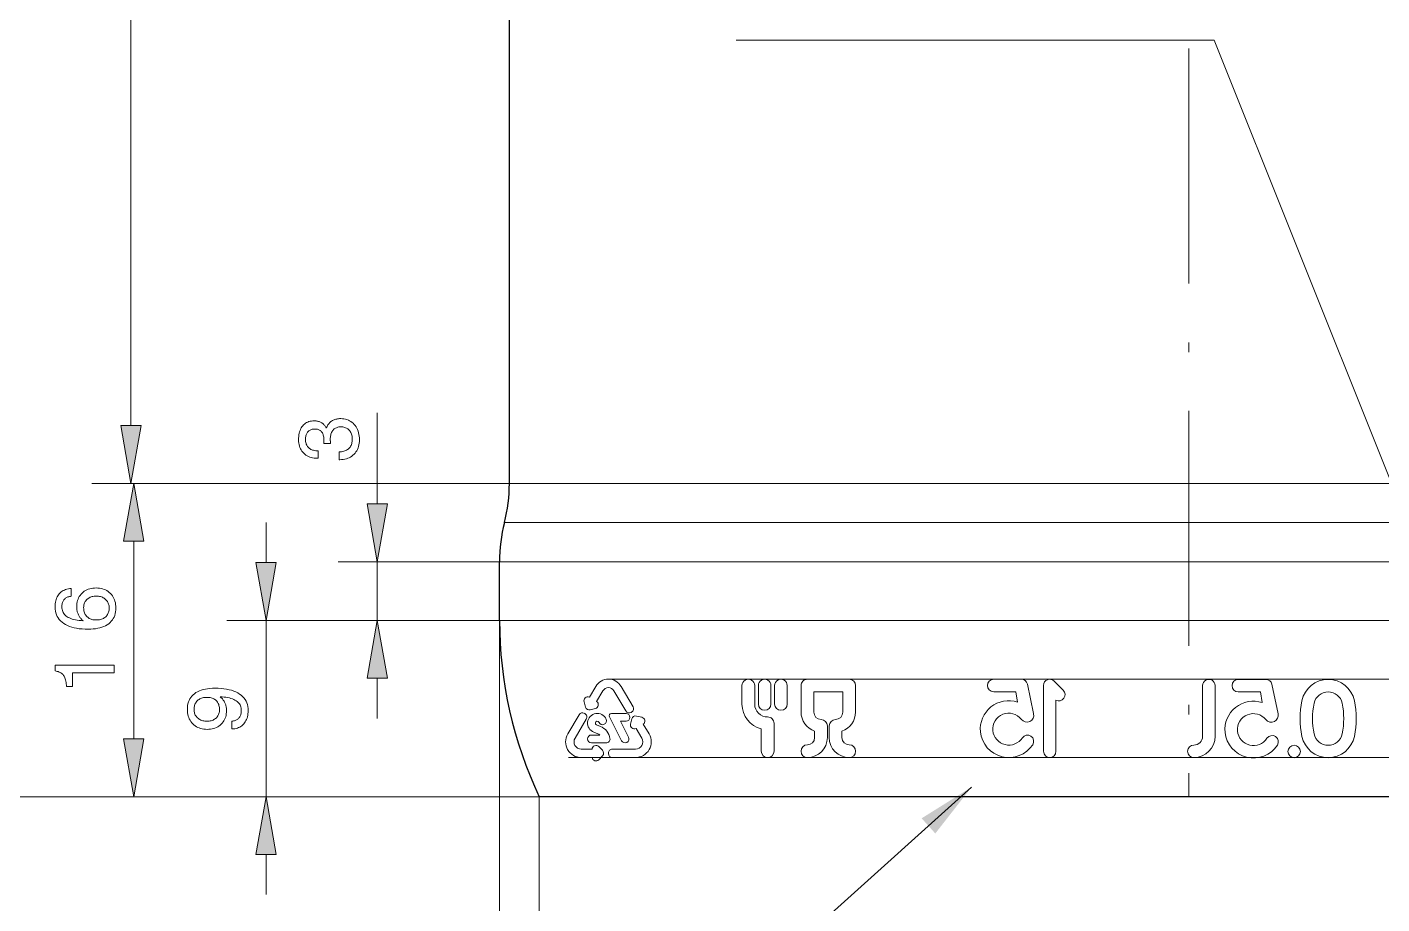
# Model space of a CAD drawing. Extents: x 0 to 594, y 0 to 575.
# Drawn here: x 67.7 to 136.9, y 127.9 to 172.7 of the extents above; entities that cross this region are included whole.
import ezdxf

# ---------------------------------------------------------------- set-up
doc = ezdxf.new("R2010")
doc.units = 0
doc.linetypes.add('DASHDOT', pattern=[18.5, 12, -3, 0.5, -3])

msp = doc.modelspace()

# ---------------------------------------------------------------- linework, layer by layer
at = {"color": 7, "linetype": 'DASHDOT', "lineweight": 13}
msp.add_line((127.071, 356.606), (127.071, 133.406), dxfattribs=at)
at = {"color": 7, "lineweight": 30}
for p, q in [((92.371, 149.406), (92.371, 255.406)), ((160.246, 133.406), (93.896, 133.406))]:
    msp.add_line(p, q, dxfattribs=at)
at = {"color": 7, "lineweight": 13}
for p, q in [((73.043, 152.36), (73.043, 252.452)), ((92.371, 149.406), (71.043, 149.406)), ((92.371, 149.406), (71.186, 149.406)), ((157.524, 149.406), (92.371, 149.406)), ((157.743, 147.406), (92.121, 147.406)), ((157.962, 145.406), (91.871, 145.406)), ((91.871, 142.406), (91.871, 98.242)), ((157.962, 142.406), (91.871, 142.406)), ((97.429, 139.41), (185.973, 139.41)), ((95.387, 135.406), (158.542, 135.406)), ((93.896, 133.406), (55.447, 133.406)), ((93.896, 133.406), (63.936, 133.406)), ((93.896, 133.406), (71.186, 133.406)), ((93.896, 133.406), (93.896, 111.001))]:
    msp.add_line(p, q, dxfattribs=at)
at = {"color": 7, "lineweight": 13, "ltscale": 0.116125}
msp.add_line((85.626, 148.36), (85.626, 153.005), dxfattribs=at)
at = {"color": 7, "lineweight": 13, "ltscale": 0.051139}
for p, q in [((79.944, 145.36), (79.944, 147.406)), ((85.626, 137.406), (85.626, 139.452)), ((79.944, 128.406), (79.944, 130.452))]:
    msp.add_line(p, q, dxfattribs=at)
at = {"color": 7, "lineweight": 13, "ltscale": 0.252279}
msp.add_line((73.186, 136.36), (73.186, 146.452), dxfattribs=at)
at = {"color": 7, "lineweight": 13, "ltscale": 0.206144}
for p, q in [((91.871, 145.406), (83.626, 145.406)), ((91.871, 142.406), (83.626, 142.406))]:
    msp.add_line(p, q, dxfattribs=at)
at = {"color": 7, "lineweight": 13, "ltscale": 0.075}
msp.add_line((85.626, 142.406), (85.626, 145.406), dxfattribs=at)
at = {"color": 7, "lineweight": 30, "ltscale": 0.075}
msp.add_line((91.871, 142.406), (91.871, 145.406), dxfattribs=at)
at = {"color": 7, "lineweight": 13, "ltscale": 0.348179}
msp.add_line((91.871, 142.406), (77.944, 142.406), dxfattribs=at)
at = {"color": 7, "lineweight": 13, "ltscale": 0.225}
msp.add_line((79.944, 133.406), (79.944, 142.406), dxfattribs=at)
at = {"color": 7, "lineweight": 13, "ltscale": 0.023697}
msp.add_line((104.252, 139.081), (104.252, 138.133), dxfattribs=at)
at = {"color": 7, "lineweight": 13, "ltscale": 0.023737}
msp.add_line((104.902, 138.131), (104.902, 139.081), dxfattribs=at)
at = {"color": 7, "lineweight": 13, "ltscale": 0.023682}
for p, q in [((105.09, 138.138), (105.09, 139.086)), ((105.731, 138.138), (105.731, 139.086)), ((105.919, 138.138), (105.919, 139.086)), ((106.56, 138.138), (106.56, 139.086))]:
    msp.add_line(p, q, dxfattribs=at)
at = {"color": 7, "lineweight": 13, "ltscale": 0.03401}
for p, q in [((107.269, 139.086), (107.269, 137.726)), ((110.052, 137.726), (110.052, 139.086))]:
    msp.add_line(p, q, dxfattribs=at)
at = {"color": 7, "lineweight": 13, "ltscale": 0.026785}
for p in [(107.589, 139.406), (109.732, 139.406)]:
    msp.add_line(p, (108.661, 139.406), dxfattribs=at)
at = {"color": 7, "lineweight": 13, "ltscale": 0.035206}
for p, q in [((117.108, 139.406), (118.516, 139.406)), ((129.601, 139.398), (131.009, 139.398))]:
    msp.add_line(p, q, dxfattribs=at)
at = {"color": 7, "lineweight": 13, "ltscale": 0.038516}
msp.add_line((118.827, 139.154), (119.147, 137.647), dxfattribs=at)
at = {"color": 7, "lineweight": 13, "ltscale": 0.084102}
msp.add_line((119.652, 135.724), (119.652, 139.088), dxfattribs=at)
at = {"color": 7, "lineweight": 13, "ltscale": 0.016542}
msp.add_line((120.195, 139.313), (120.663, 138.845), dxfattribs=at)
at = {"color": 7, "lineweight": 13, "ltscale": 0.064705}
for p, q in [((127.78, 139.08), (127.78, 136.492)), ((128.416, 139.08), (128.416, 136.492))]:
    msp.add_line(p, q, dxfattribs=at)
at = {"color": 7, "lineweight": 13, "ltscale": 0.038399}
msp.add_line((131.32, 139.146), (131.64, 137.644), dxfattribs=at)
at = {"color": 7, "lineweight": 13, "ltscale": 0.016057}
msp.add_line((96.456, 138.486), (96.782, 139.04), dxfattribs=at)
at = {"color": 7, "lineweight": 13, "ltscale": 0.016077}
msp.add_line((96.827, 138.267), (97.153, 138.821), dxfattribs=at)
at = {"color": 7, "lineweight": 13, "ltscale": 0.030061}
for p, q in [((98.315, 137.785), (97.705, 138.821)), ((98.687, 138.004), (98.077, 139.04))]:
    msp.add_line(p, q, dxfattribs=at)
at = {"color": 7, "lineweight": 13, "ltscale": 0.02588}
for p, q in [((107.919, 137.726), (107.919, 138.761)), ((109.402, 137.726), (109.402, 138.761))]:
    msp.add_line(p, q, dxfattribs=at)
at = {"color": 7, "lineweight": 13, "ltscale": 0.018535}
for q in [(107.919, 138.761), (109.402, 138.761)]:
    msp.add_line((108.661, 138.761), q, dxfattribs=at)
at = {"color": 7, "lineweight": 13, "ltscale": 0.028398}
for p, q in [((117.108, 138.77), (118.244, 138.77)), ((129.601, 138.762), (130.737, 138.762))]:
    msp.add_line(p, q, dxfattribs=at)
at = {"color": 7, "lineweight": 13, "ltscale": 0.01351}
msp.add_line((118.244, 138.77), (118.327, 138.236), dxfattribs=at)
at = {"color": 7, "lineweight": 13, "ltscale": 0.0139}
msp.add_line((130.737, 138.762), (130.822, 138.213), dxfattribs=at)
at = {"color": 7, "lineweight": 13, "ltscale": 0.006993}
msp.add_line((96.185, 138.248), (96.26, 137.979), dxfattribs=at)
at = {"color": 7, "lineweight": 13, "ltscale": 0.00674}
msp.add_line((96.765, 137.908), (96.504, 137.839), dxfattribs=at)
at = {"color": 7, "lineweight": 13, "ltscale": 0.000737358}
msp.add_line((98.616, 137.729), (98.591, 137.714), dxfattribs=at)
at = {"color": 7, "lineweight": 13, "ltscale": 0.065396}
msp.add_line((120.288, 135.724), (120.288, 138.34), dxfattribs=at)
at = {"color": 7, "lineweight": 13, "ltscale": 0.028417}
msp.add_line((95.353, 136.613), (95.93, 137.593), dxfattribs=at)
at = {"color": 7, "lineweight": 13, "ltscale": 0.028418}
msp.add_line((95.724, 136.394), (96.301, 137.374), dxfattribs=at)
at = {"color": 7, "lineweight": 13, "ltscale": 0.000769841}
msp.add_line((96.23, 137.648), (96.204, 137.664), dxfattribs=at)
at = {"color": 7, "lineweight": 13, "ltscale": 0.005236}
for p, q in [((97.023, 136.996), (96.828, 137.071)), ((96.881, 136.624), (96.686, 136.698))]:
    msp.add_line(p, q, dxfattribs=at)
at = {"color": 7, "lineweight": 13, "ltscale": 0.034206}
msp.add_line((97.479, 137.484), (98.103, 136.266), dxfattribs=at)
at = {"color": 7, "lineweight": 13, "ltscale": 0.018585}
msp.add_line((98.329, 137.658), (97.586, 137.658), dxfattribs=at)
at = {"color": 7, "lineweight": 13, "ltscale": 0.022791}
msp.add_line((98.042, 137.26), (98.458, 136.448), dxfattribs=at)
at = {"color": 7, "lineweight": 13, "ltscale": 0.007169}
msp.add_line((98.329, 137.26), (98.042, 137.26), dxfattribs=at)
at = {"color": 7, "lineweight": 13, "ltscale": 0.006743}
msp.add_line((98.557, 137.119), (98.623, 137.381), dxfattribs=at)
at = {"color": 7, "lineweight": 13, "ltscale": 0.006992}
msp.add_line((99.136, 137.463), (98.863, 137.527), dxfattribs=at)
at = {"color": 7, "lineweight": 13, "ltscale": 0.01442}
msp.add_line((99.506, 136.613), (99.213, 137.11), dxfattribs=at)
at = {"color": 7, "lineweight": 13, "ltscale": 0.035569}
msp.add_line((105.889, 137.154), (105.889, 135.731), dxfattribs=at)
at = {"color": 7, "lineweight": 13, "ltscale": 0.015001}
for p, q in [((108.612, 137.026), (108.612, 136.426)), ((108.709, 137.026), (108.709, 136.426))]:
    msp.add_line(p, q, dxfattribs=at)
at = {"color": 7, "lineweight": 13, "ltscale": 0.010677}
msp.add_line((96.566, 136.556), (96.993, 136.556), dxfattribs=at)
at = {"color": 7, "lineweight": 13, "ltscale": 0.014426}
msp.add_line((99.134, 136.394), (98.841, 136.892), dxfattribs=at)
at = {"color": 7, "lineweight": 13, "ltscale": 0.028414}
msp.add_line((105.239, 136.867), (105.239, 135.731), dxfattribs=at)
at = {"color": 7, "lineweight": 13, "ltscale": 0.008167}
for p, q in [((107.962, 136.752), (107.962, 136.426)), ((109.359, 136.752), (109.359, 136.426))]:
    msp.add_line(p, q, dxfattribs=at)
at = {"color": 7, "lineweight": 13, "ltscale": 0.013781}
msp.add_line((96.594, 135.837), (96.043, 135.837), dxfattribs=at)
at = {"color": 7, "lineweight": 13, "ltscale": 0.018667}
msp.add_line((97.312, 136.158), (96.566, 136.158), dxfattribs=at)
at = {"color": 7, "lineweight": 13, "ltscale": 0.006731}
msp.add_line((96.935, 135.965), (97.126, 135.775), dxfattribs=at)
at = {"color": 7, "lineweight": 13, "ltscale": 0.000770187}
msp.add_line((97.429, 135.606), (97.429, 135.637), dxfattribs=at)
at = {"color": 7, "lineweight": 13, "ltscale": 0.029653}
for p, q in [((98.816, 135.837), (97.629, 135.837)), ((98.816, 135.406), (97.629, 135.406))]:
    msp.add_line(p, q, dxfattribs=at)
at = {"color": 7, "lineweight": 13, "ltscale": 0.013762}
msp.add_line((96.593, 135.406), (96.043, 135.406), dxfattribs=at)
at = {"color": 7, "lineweight": 13, "ltscale": 0.006969}
msp.add_line((96.936, 135.293), (97.129, 135.494), dxfattribs=at)
at = {"color": 7, "lineweight": 13, "ltscale": 0.398804}
msp.add_line((93.896, 133.406), (77.944, 133.406), dxfattribs=at)
at = {"color": 7, "lineweight": 13}
for points in [[(141.285, 139.758), (128.373, 172.036), (103.947, 172.036)], [(115.972, 133.893), (87.82, 108.546), (50.572, 108.546)]]:
    msp.add_lwpolyline(points, dxfattribs=at)
for points in [[(72.522, 152.36), (73.043, 149.406), (73.564, 152.36)], [(83.685, 150.617), (83.685, 151.015), (83.747, 151.018), (83.806, 151.024), (83.862, 151.034), (83.916, 151.046), (83.966, 151.062), (84.014, 151.081), (84.058, 151.103), (84.1, 151.129), (84.139, 151.157), (84.176, 151.189), (84.209, 151.224), (84.238, 151.262), (84.264, 151.302), (84.287, 151.345), (84.306, 151.39), (84.322, 151.438), (84.334, 151.489), (84.343, 151.543), (84.348, 151.599), (84.35, 151.658), (84.348, 151.716), (84.343, 151.771), (84.335, 151.824), (84.324, 151.874), (84.31, 151.922), (84.293, 151.967), (84.272, 152.01), (84.248, 152.05), (84.221, 152.088), (84.191, 152.123), (84.159, 152.155), (84.123, 152.184), (84.086, 152.21), (84.046, 152.232), (84.004, 152.25), (83.959, 152.266), (83.912, 152.278), (83.863, 152.286), (83.811, 152.291), (83.757, 152.293), (83.708, 152.291), (83.661, 152.286), (83.617, 152.278), (83.574, 152.266), (83.534, 152.251), (83.496, 152.232), (83.46, 152.211), (83.427, 152.186), (83.395, 152.157), (83.366, 152.125), (83.339, 152.09), (83.316, 152.053), (83.295, 152.012), (83.276, 151.969), (83.261, 151.924), (83.248, 151.875), (83.238, 151.824), (83.231, 151.77), (83.227, 151.713), (83.226, 151.654), (83.226, 151.646), (83.226, 151.637), (83.226, 151.628), (83.226, 151.62), (83.226, 151.611), (83.227, 151.602), (83.227, 151.593), (83.227, 151.584), (83.228, 151.575), (83.228, 151.565), (83.228, 151.556), (83.229, 151.546), (83.229, 151.535), (83.23, 151.524), (83.231, 151.512), (83.231, 151.499), (83.232, 151.486), (83.233, 151.472), (83.233, 151.458), (83.234, 151.443), (82.895, 151.443), (82.895, 151.452), (82.896, 151.462), (82.896, 151.471), (82.896, 151.48), (82.897, 151.488), (82.897, 151.497), (82.897, 151.506), (82.898, 151.515), (82.898, 151.523), (82.898, 151.532), (82.898, 151.54), (82.898, 151.548), (82.899, 151.556), (82.899, 151.564), (82.899, 151.572), (82.899, 151.58), (82.899, 151.588), (82.899, 151.595), (82.899, 151.602), (82.899, 151.61), (82.898, 151.666), (82.894, 151.72), (82.889, 151.771), (82.881, 151.818), (82.87, 151.863), (82.858, 151.905), (82.843, 151.943), (82.826, 151.979), (82.806, 152.011), (82.784, 152.041), (82.76, 152.067), (82.733, 152.091), (82.704, 152.112), (82.673, 152.131), (82.639, 152.146), (82.603, 152.159), (82.564, 152.168), (82.523, 152.175), (82.479, 152.18), (82.433, 152.181), (82.389, 152.18), (82.346, 152.176), (82.306, 152.169), (82.268, 152.159), (82.232, 152.147), (82.198, 152.132), (82.166, 152.114), (82.136, 152.094), (82.109, 152.071), (82.083, 152.045), (82.06, 152.017), (82.039, 151.986), (82.021, 151.953), (82.005, 151.917), (81.991, 151.879), (81.98, 151.839), (81.972, 151.796), (81.966, 151.751), (81.962, 151.704), (81.961, 151.654), (81.963, 151.598), (81.967, 151.545), (81.976, 151.494), (81.987, 151.447), (82.001, 151.402), (82.019, 151.36), (82.04, 151.32), (82.065, 151.284), (82.092, 151.25), (82.123, 151.219), (82.157, 151.19), (82.194, 151.165), (82.234, 151.143), (82.277, 151.124), (82.324, 151.107), (82.373, 151.094), (82.425, 151.083), (82.48, 151.076), (82.538, 151.072), (82.6, 151.07), (82.6, 150.686), (82.57, 150.686), (82.484, 150.689), (82.401, 150.697), (82.322, 150.709), (82.246, 150.727), (82.174, 150.75), (82.106, 150.779), (82.041, 150.812), (81.98, 150.85), (81.922, 150.894), (81.868, 150.942), (81.818, 150.995), (81.774, 151.052), (81.735, 151.112), (81.701, 151.176), (81.672, 151.243), (81.649, 151.314), (81.63, 151.388), (81.617, 151.466), (81.609, 151.548), (81.607, 151.633), (81.609, 151.723), (81.615, 151.808), (81.626, 151.89), (81.641, 151.968), (81.66, 152.041), (81.683, 152.11), (81.711, 152.175), (81.743, 152.236), (81.779, 152.293), (81.82, 152.345), (81.864, 152.394), (81.912, 152.437), (81.963, 152.475), (82.017, 152.507), (82.075, 152.535), (82.136, 152.558), (82.2, 152.576), (82.268, 152.588), (82.34, 152.596), (82.414, 152.598), (82.457, 152.598), (82.498, 152.595), (82.539, 152.59), (82.578, 152.583), (82.616, 152.574), (82.652, 152.564), (82.687, 152.551), (82.721, 152.537), (82.754, 152.521), (82.785, 152.503), (82.815, 152.482), (82.844, 152.461), (82.871, 152.437), (82.897, 152.411), (82.921, 152.384), (82.943, 152.354), (82.965, 152.323), (82.984, 152.29), (83.002, 152.256), (83.019, 152.219), (83.038, 152.266), (83.059, 152.311), (83.081, 152.354), (83.106, 152.394), (83.133, 152.432), (83.161, 152.468), (83.192, 152.501), (83.224, 152.532), (83.259, 152.561), (83.295, 152.587), (83.334, 152.611), (83.374, 152.632), (83.416, 152.651), (83.459, 152.667), (83.505, 152.681), (83.552, 152.692), (83.6, 152.701), (83.651, 152.707), (83.703, 152.711), (83.757, 152.712), (83.842, 152.709), (83.923, 152.701), (84.001, 152.686), (84.076, 152.665), (84.147, 152.639), (84.214, 152.606), (84.278, 152.568), (84.339, 152.523), (84.397, 152.473), (84.451, 152.417), (84.5, 152.356), (84.545, 152.291), (84.584, 152.223), (84.618, 152.15), (84.647, 152.074), (84.67, 151.993), (84.689, 151.909), (84.702, 151.821), (84.71, 151.729), (84.712, 151.633), (84.709, 151.542), (84.701, 151.455), (84.688, 151.372), (84.669, 151.292), (84.644, 151.216), (84.614, 151.144), (84.579, 151.076), (84.538, 151.011), (84.492, 150.95), (84.44, 150.893), (84.384, 150.84), (84.324, 150.794), (84.261, 150.752), (84.194, 150.716), (84.123, 150.686), (84.049, 150.661), (83.971, 150.642), (83.889, 150.628), (83.804, 150.62), (83.715, 150.617)], [(73.707, 146.452), (73.186, 149.406), (72.665, 146.452)], [(85.105, 148.36), (85.626, 145.406), (86.147, 148.36)], [(79.423, 145.36), (79.944, 142.406), (80.465, 145.36)], [(69.998, 144.041), (69.998, 143.644), (69.952, 143.638), (69.909, 143.63), (69.868, 143.62), (69.828, 143.607), (69.792, 143.592), (69.757, 143.575), (69.725, 143.555), (69.694, 143.533), (69.666, 143.509), (69.641, 143.482), (69.617, 143.453), (69.596, 143.422), (69.578, 143.389), (69.562, 143.354), (69.548, 143.317), (69.537, 143.278), (69.528, 143.236), (69.522, 143.193), (69.519, 143.148), (69.517, 143.1), (69.52, 143.036), (69.528, 142.975), (69.542, 142.917), (69.56, 142.862), (69.585, 142.81), (69.614, 142.761), (69.65, 142.715), (69.69, 142.673), (69.736, 142.633), (69.787, 142.596), (69.844, 142.563), (69.906, 142.532), (69.974, 142.505), (70.048, 142.48), (70.127, 142.458), (70.211, 142.439), (70.301, 142.423), (70.397, 142.41), (70.498, 142.399), (70.605, 142.392), (70.573, 142.418), (70.543, 142.445), (70.515, 142.473), (70.488, 142.502), (70.462, 142.532), (70.438, 142.564), (70.416, 142.596), (70.395, 142.63), (70.376, 142.665), (70.358, 142.701), (70.342, 142.738), (70.328, 142.775), (70.315, 142.814), (70.305, 142.854), (70.295, 142.894), (70.288, 142.935), (70.282, 142.977), (70.278, 143.02), (70.275, 143.064), (70.274, 143.109), (70.277, 143.192), (70.285, 143.273), (70.299, 143.35), (70.318, 143.424), (70.342, 143.495), (70.372, 143.562), (70.408, 143.626), (70.449, 143.688), (70.495, 143.745), (70.547, 143.8), (70.604, 143.851), (70.663, 143.896), (70.727, 143.936), (70.793, 143.97), (70.864, 143.999), (70.937, 144.023), (71.015, 144.042), (71.095, 144.055), (71.179, 144.063), (71.267, 144.066), (71.355, 144.063), (71.439, 144.055), (71.52, 144.041), (71.598, 144.021), (71.672, 143.995), (71.743, 143.965), (71.811, 143.928), (71.875, 143.886), (71.936, 143.838), (71.993, 143.784), (72.046, 143.726), (72.094, 143.665), (72.136, 143.6), (72.172, 143.531), (72.203, 143.459), (72.228, 143.384), (72.248, 143.305), (72.262, 143.223), (72.27, 143.137), (72.273, 143.048), (72.269, 142.945), (72.258, 142.847), (72.24, 142.754), (72.214, 142.665), (72.182, 142.582), (72.141, 142.504), (72.094, 142.431), (72.039, 142.362), (71.977, 142.299), (71.908, 142.24), (71.832, 142.187), (71.749, 142.139), (71.66, 142.097), (71.565, 142.061), (71.463, 142.03), (71.354, 142.005), (71.239, 141.985), (71.118, 141.971), (70.99, 141.963), (70.856, 141.96), (70.699, 141.963), (70.548, 141.972), (70.406, 141.987), (70.27, 142.007), (70.142, 142.034), (70.021, 142.067), (69.907, 142.106), (69.8, 142.151), (69.701, 142.201), (69.609, 142.258), (69.525, 142.32), (69.45, 142.387), (69.384, 142.459), (69.326, 142.535), (69.278, 142.616), (69.238, 142.702), (69.207, 142.793), (69.185, 142.889), (69.172, 142.989), (69.167, 143.094), (69.17, 143.178), (69.176, 143.258), (69.187, 143.335), (69.202, 143.408), (69.222, 143.477), (69.246, 143.543), (69.274, 143.605), (69.306, 143.663), (69.343, 143.718), (69.384, 143.77), (69.43, 143.817), (69.479, 143.86), (69.531, 143.898), (69.587, 143.932), (69.646, 143.961), (69.71, 143.986), (69.776, 144.006), (69.847, 144.022), (69.921, 144.034)], [(71.271, 143.648), (71.214, 143.647), (71.159, 143.642), (71.106, 143.634), (71.056, 143.622), (71.008, 143.608), (70.962, 143.59), (70.919, 143.569), (70.878, 143.545), (70.84, 143.517), (70.803, 143.486), (70.77, 143.453), (70.74, 143.417), (70.714, 143.38), (70.691, 143.34), (70.672, 143.298), (70.656, 143.255), (70.644, 143.209), (70.635, 143.162), (70.63, 143.112), (70.628, 143.06), (70.63, 143.002), (70.635, 142.947), (70.644, 142.895), (70.656, 142.845), (70.672, 142.797), (70.691, 142.752), (70.713, 142.71), (70.739, 142.67), (70.768, 142.632), (70.801, 142.597), (70.837, 142.566), (70.876, 142.537), (70.917, 142.512), (70.96, 142.49), (71.006, 142.472), (71.055, 142.457), (71.106, 142.445), (71.16, 142.437), (71.217, 142.432), (71.276, 142.43), (71.335, 142.432), (71.391, 142.437), (71.445, 142.445), (71.497, 142.456), (71.546, 142.471), (71.593, 142.489), (71.637, 142.511), (71.678, 142.536), (71.717, 142.564), (71.754, 142.595), (71.788, 142.63), (71.818, 142.666), (71.844, 142.705), (71.867, 142.747), (71.887, 142.79), (71.903, 142.836), (71.915, 142.884), (71.924, 142.935), (71.929, 142.988), (71.931, 143.043), (71.929, 143.096), (71.924, 143.147), (71.915, 143.196), (71.902, 143.243), (71.886, 143.288), (71.866, 143.33), (71.842, 143.371), (71.815, 143.41), (71.784, 143.446), (71.749, 143.481), (71.711, 143.513), (71.671, 143.541), (71.629, 143.566), (71.585, 143.588), (71.538, 143.607), (71.489, 143.622), (71.438, 143.633), (71.385, 143.642), (71.329, 143.647)], [(86.147, 139.452), (85.626, 142.406), (85.105, 139.452)], [(72.186, 139.729), (70.053, 139.729), (70.053, 139.029), (69.747, 139.029), (69.745, 139.105), (69.739, 139.176), (69.732, 139.243), (69.721, 139.306), (69.708, 139.366), (69.693, 139.421), (69.675, 139.472), (69.654, 139.52), (69.631, 139.563), (69.605, 139.603), (69.576, 139.639), (69.544, 139.672), (69.508, 139.702), (69.47, 139.729), (69.427, 139.753), (69.382, 139.774), (69.333, 139.792), (69.281, 139.807), (69.226, 139.819), (69.167, 139.828), (69.167, 140.121), (72.186, 140.121)], [(78.202, 136.87), (78.202, 137.266), (78.246, 137.27), (78.288, 137.276), (78.329, 137.284), (78.367, 137.296), (78.403, 137.31), (78.437, 137.326), (78.469, 137.345), (78.5, 137.367), (78.528, 137.392), (78.554, 137.419), (78.578, 137.448), (78.6, 137.48), (78.619, 137.514), (78.635, 137.549), (78.649, 137.587), (78.661, 137.627), (78.669, 137.668), (78.676, 137.712), (78.679, 137.758), (78.681, 137.806), (78.678, 137.87), (78.67, 137.931), (78.657, 137.989), (78.638, 138.044), (78.614, 138.096), (78.584, 138.145), (78.549, 138.191), (78.509, 138.234), (78.463, 138.273), (78.412, 138.31), (78.355, 138.343), (78.293, 138.374), (78.225, 138.402), (78.152, 138.426), (78.073, 138.448), (77.988, 138.467), (77.898, 138.483), (77.802, 138.497), (77.7, 138.507), (77.593, 138.514), (77.625, 138.488), (77.655, 138.461), (77.684, 138.433), (77.712, 138.404), (77.737, 138.374), (77.761, 138.343), (77.784, 138.31), (77.805, 138.277), (77.824, 138.242), (77.842, 138.206), (77.858, 138.17), (77.872, 138.132), (77.885, 138.094), (77.896, 138.055), (77.905, 138.015), (77.913, 137.974), (77.918, 137.932), (77.923, 137.889), (77.925, 137.846), (77.926, 137.802), (77.923, 137.718), (77.915, 137.638), (77.901, 137.56), (77.882, 137.487), (77.858, 137.416), (77.828, 137.348), (77.792, 137.284), (77.751, 137.223), (77.705, 137.165), (77.653, 137.11), (77.597, 137.06), (77.537, 137.014), (77.474, 136.975), (77.407, 136.94), (77.337, 136.911), (77.263, 136.887), (77.186, 136.868), (77.105, 136.855), (77.021, 136.847), (76.933, 136.844), (76.845, 136.847), (76.76, 136.856), (76.679, 136.87), (76.601, 136.889), (76.526, 136.915), (76.455, 136.946), (76.388, 136.982), (76.323, 137.025), (76.262, 137.072), (76.205, 137.126), (76.152, 137.184), (76.104, 137.245), (76.062, 137.31), (76.026, 137.379), (75.995, 137.451), (75.97, 137.526), (75.95, 137.605), (75.936, 137.688), (75.928, 137.773), (75.925, 137.863), (75.929, 137.965), (75.94, 138.063), (75.958, 138.156), (75.984, 138.243), (76.016, 138.326), (76.057, 138.404), (76.104, 138.477), (76.159, 138.545), (76.221, 138.609), (76.29, 138.667), (76.366, 138.72), (76.449, 138.768), (76.538, 138.809), (76.633, 138.846), (76.735, 138.877), (76.844, 138.902), (76.959, 138.921), (77.08, 138.935), (77.208, 138.944), (77.342, 138.946), (77.501, 138.943), (77.652, 138.934), (77.795, 138.92), (77.932, 138.899), (78.06, 138.872), (78.182, 138.839), (78.296, 138.801), (78.402, 138.756), (78.501, 138.706), (78.592, 138.649), (78.676, 138.587), (78.75, 138.52), (78.816, 138.448), (78.873, 138.371), (78.921, 138.289), (78.961, 138.201), (78.991, 138.109), (79.013, 138.012), (79.026, 137.909), (79.031, 137.802), (79.028, 137.718), (79.022, 137.638), (79.01, 137.562), (78.995, 137.489), (78.974, 137.419), (78.95, 137.353), (78.92, 137.29), (78.886, 137.231), (78.848, 137.175), (78.805, 137.123), (78.759, 137.075), (78.709, 137.032), (78.656, 136.994), (78.6, 136.961), (78.542, 136.933), (78.48, 136.91), (78.415, 136.893), (78.347, 136.88), (78.276, 136.872)], [(76.929, 137.262), (76.986, 137.263), (77.041, 137.268), (77.093, 137.276), (77.143, 137.288), (77.191, 137.302), (77.236, 137.32), (77.279, 137.341), (77.319, 137.365), (77.358, 137.393), (77.394, 137.423), (77.427, 137.456), (77.456, 137.492), (77.482, 137.529), (77.505, 137.569), (77.524, 137.611), (77.54, 137.654), (77.552, 137.7), (77.561, 137.748), (77.566, 137.798), (77.568, 137.85), (77.566, 137.908), (77.561, 137.963), (77.552, 138.016), (77.54, 138.066), (77.525, 138.113), (77.506, 138.158), (77.483, 138.201), (77.458, 138.241), (77.428, 138.278), (77.396, 138.313), (77.36, 138.345), (77.322, 138.373), (77.281, 138.398), (77.238, 138.42), (77.192, 138.439), (77.144, 138.454), (77.093, 138.465), (77.039, 138.474), (76.983, 138.479), (76.925, 138.48), (76.866, 138.479), (76.809, 138.474), (76.755, 138.465), (76.703, 138.454), (76.654, 138.439), (76.607, 138.42), (76.563, 138.398), (76.521, 138.373), (76.482, 138.345), (76.445, 138.313), (76.411, 138.278), (76.381, 138.241), (76.354, 138.202), (76.331, 138.16), (76.311, 138.117), (76.295, 138.07), (76.283, 138.022), (76.274, 137.971), (76.269, 137.918), (76.267, 137.863), (76.269, 137.81), (76.274, 137.759), (76.283, 137.71), (76.296, 137.664), (76.312, 137.619), (76.332, 137.576), (76.356, 137.536), (76.384, 137.498), (76.415, 137.462), (76.449, 137.427), (76.487, 137.396), (76.527, 137.368), (76.569, 137.343), (76.613, 137.321), (76.66, 137.303), (76.709, 137.288), (76.761, 137.277), (76.815, 137.268), (76.871, 137.264)], [(72.665, 136.36), (73.186, 133.406), (73.707, 136.36)], [(80.465, 130.452), (79.944, 133.406), (79.423, 130.452)]]:
    msp.add_lwpolyline(points, close=True, dxfattribs=at)
msp.add_circle((132.453, 135.716), 0.318, dxfattribs=at)
at = {"color": 7, "lineweight": 30}
for centre, radius, start, end in [((84.246, 149.406), 8.125, 345.74998, 359.99999), ((99.996, 145.406), 8.125, 165.74998, 179.99999), ((112.884, 142.406), 21.013, 180.00016, 205.36061)]:
    msp.add_arc(centre, radius, start, end, dxfattribs=at)
at = {"color": 7, "lineweight": 13}
for centre, radius, start, end in [((97.429, 138.658), 0.752, 30.48816, 149.51183), ((104.577, 139.081), 0.325, 0.00001, 180.00001), ((105.411, 139.086), 0.32, 0, 180.00001), ((106.24, 139.086), 0.32, 0, 180.00001), ((107.589, 139.086), 0.32, 90, 180.00001), ((109.732, 139.086), 0.32, 0, 90), ((117.108, 139.088), 0.318, 90, 270), ((118.516, 139.088), 0.318, 12.00076, 90), ((119.97, 139.088), 0.318, 45, 180.00001), ((128.098, 139.08), 0.318, 0, 180.00001), ((129.601, 139.08), 0.318, 90, 270), ((131.009, 139.08), 0.318, 12.00076, 90), ((134.19, 138.031), 1.367, 11.78115, 168.21884), ((96.377, 138.302), 0.2, 66.99465, 195.68193), ((97.429, 138.658), 0.32, 30.48816, 149.51183), ((120.438, 138.62), 0.318, 241.86839, 45), ((134.19, 138.031), 0.731, 11.78115, 168.21884), ((96.453, 138.033), 0.2, 195.68193, 284.81927), ((96.714, 138.102), 0.2, 284.81927, 55.57967), ((98.488, 137.886), 0.2, 210.48817, 300.48816), ((98.514, 137.902), 0.2, 300.48816, 30.48816), ((105.555, 138.131), 1.303, 180.00001, 255.97328), ((105.555, 138.131), 0.653, 180.00001, 270.54084), ((105.411, 138.138), 0.32, 180.00001, 360), ((106.24, 138.138), 0.32, 180.00001, 360), ((108.299, 137.726), 1.03, 180.00001, 250.90648), ((108.299, 137.726), 0.38, 180.00001, 269.43323), ((109.022, 137.726), 0.38, 270.56677, 0.00001), ((109.022, 137.726), 1.03, 289.09352, 0.00001), ((117.875, 136.855), 1.453, 71.8926, 185.49782), ((130.368, 136.832), 1.453, 71.79306, 185.49782), ((137.224, 137.398), 4.467, 168.21884, 191.78116), ((137.224, 137.398), 3.831, 168.21884, 191.78116), ((131.155, 137.398), 3.831, 348.21884, 11.78115), ((131.155, 137.398), 4.467, 348.21884, 11.78115), ((96.102, 137.491), 0.2, 59.51183, 149.51183), ((96.129, 137.475), 0.2, 329.51182, 59.51183), ((96.862, 137.162), 0.496, 24.27136, 249.11413), ((96.862, 137.162), 0.0977, 24.27136, 249.11413), ((97.133, 137.284), 0.199, 204.27136, 24.27136), ((97.586, 137.539), 0.119, 90, 207.10563), ((98.329, 137.459), 0.199, 270, 90), ((98.752, 137.071), 0.2, 165.86005, 296.59367), ((98.818, 137.332), 0.2, 76.72127, 165.86005), ((99.09, 137.268), 0.2, 308.00186, 76.72127), ((105.564, 137.154), 0.325, 0, 90.54085), ((108.292, 137.026), 0.32, 0, 89.43323), ((109.029, 137.026), 0.32, 90.56677, 180.00001), ((117.875, 136.855), 0.817, 37.82542, 185.29616), ((118.801, 137.573), 0.354, 217.82542, 12.00076), ((130.368, 136.832), 0.817, 38.71724, 185.29616), ((131.287, 137.569), 0.36, 218.71725, 12.00076), ((96.043, 136.207), 0.801, 149.51183, 270), ((96.043, 136.207), 0.37, 149.51183, 270), ((96.566, 136.357), 0.199, 90, 270), ((96.749, 136.277), 0.371, 48.87816, 69.11412), ((96.749, 136.277), 0.769, 8.15845, 69.11412), ((97.312, 136.358), 0.2, 270, 8.15845), ((98.28, 136.357), 0.199, 207.10563, 27.10562), ((98.816, 136.207), 0.801, 270, 30.48816), ((98.816, 136.207), 0.37, 270, 30.48816), ((107.593, 136.426), 0.37, 270.12851, 360), ((107.593, 136.426), 1.02, 270.12851, 360), ((109.729, 136.426), 1.02, 180.00001, 269.87148), ((109.729, 136.426), 0.37, 180.00001, 269.87148), ((117.884, 136.869), 1.463, 186.01683, 326.31163), ((117.884, 136.869), 0.827, 186.2166, 326.31163), ((118.836, 136.234), 0.318, 326.31163, 146.31163), ((127.33, 136.492), 0.45, 270, 360), ((127.33, 136.492), 1.086, 270, 360), ((130.377, 136.846), 1.463, 186.01683, 326.31163), ((130.377, 136.846), 0.827, 186.2166, 326.31163), ((131.33, 136.211), 0.318, 326.31163, 146.31163), ((134.19, 136.765), 1.367, 191.78116, 348.21884), ((134.19, 136.765), 0.731, 191.78116, 348.21884), ((96.794, 135.823), 0.2, 45.22367, 175.87178), ((96.985, 135.633), 0.2, 316.16927, 45.22367), ((97.629, 135.637), 0.2, 90, 180.00001), ((105.564, 135.731), 0.325, 180.00001, 360), ((107.594, 135.731), 0.325, 90.12853, 270.12851), ((109.727, 135.731), 0.325, 269.87148, 89.87148), ((119.97, 135.724), 0.318, 180.00001, 360), ((127.33, 135.724), 0.318, 90, 270), ((96.792, 135.432), 0.2, 187.4808, 316.16927), ((97.629, 135.606), 0.2, 180.00001, 270)]:
    msp.add_arc(centre, radius, start, end, dxfattribs=at)
for points in [[(72.522, 152.36), (73.043, 149.406), (72.522, 152.36), (73.564, 152.36)], [(73.707, 146.452), (73.186, 149.406), (73.707, 146.452), (72.665, 146.452)], [(85.105, 148.36), (85.626, 145.406), (85.105, 148.36), (86.147, 148.36)], [(79.423, 145.36), (79.944, 142.406), (79.423, 145.36), (80.465, 145.36)], [(86.147, 139.452), (85.626, 142.406), (86.147, 139.452), (85.105, 139.452)], [(72.665, 136.36), (73.186, 133.406), (72.665, 136.36), (73.707, 136.36)], [(114.125, 131.529), (115.972, 133.893), (113.427, 132.303)], [(80.465, 130.452), (79.944, 133.406), (80.465, 130.452), (79.423, 130.452)]]:
    msp.add_solid(points, dxfattribs=at)

doc.saveas('drawing.dxf')
